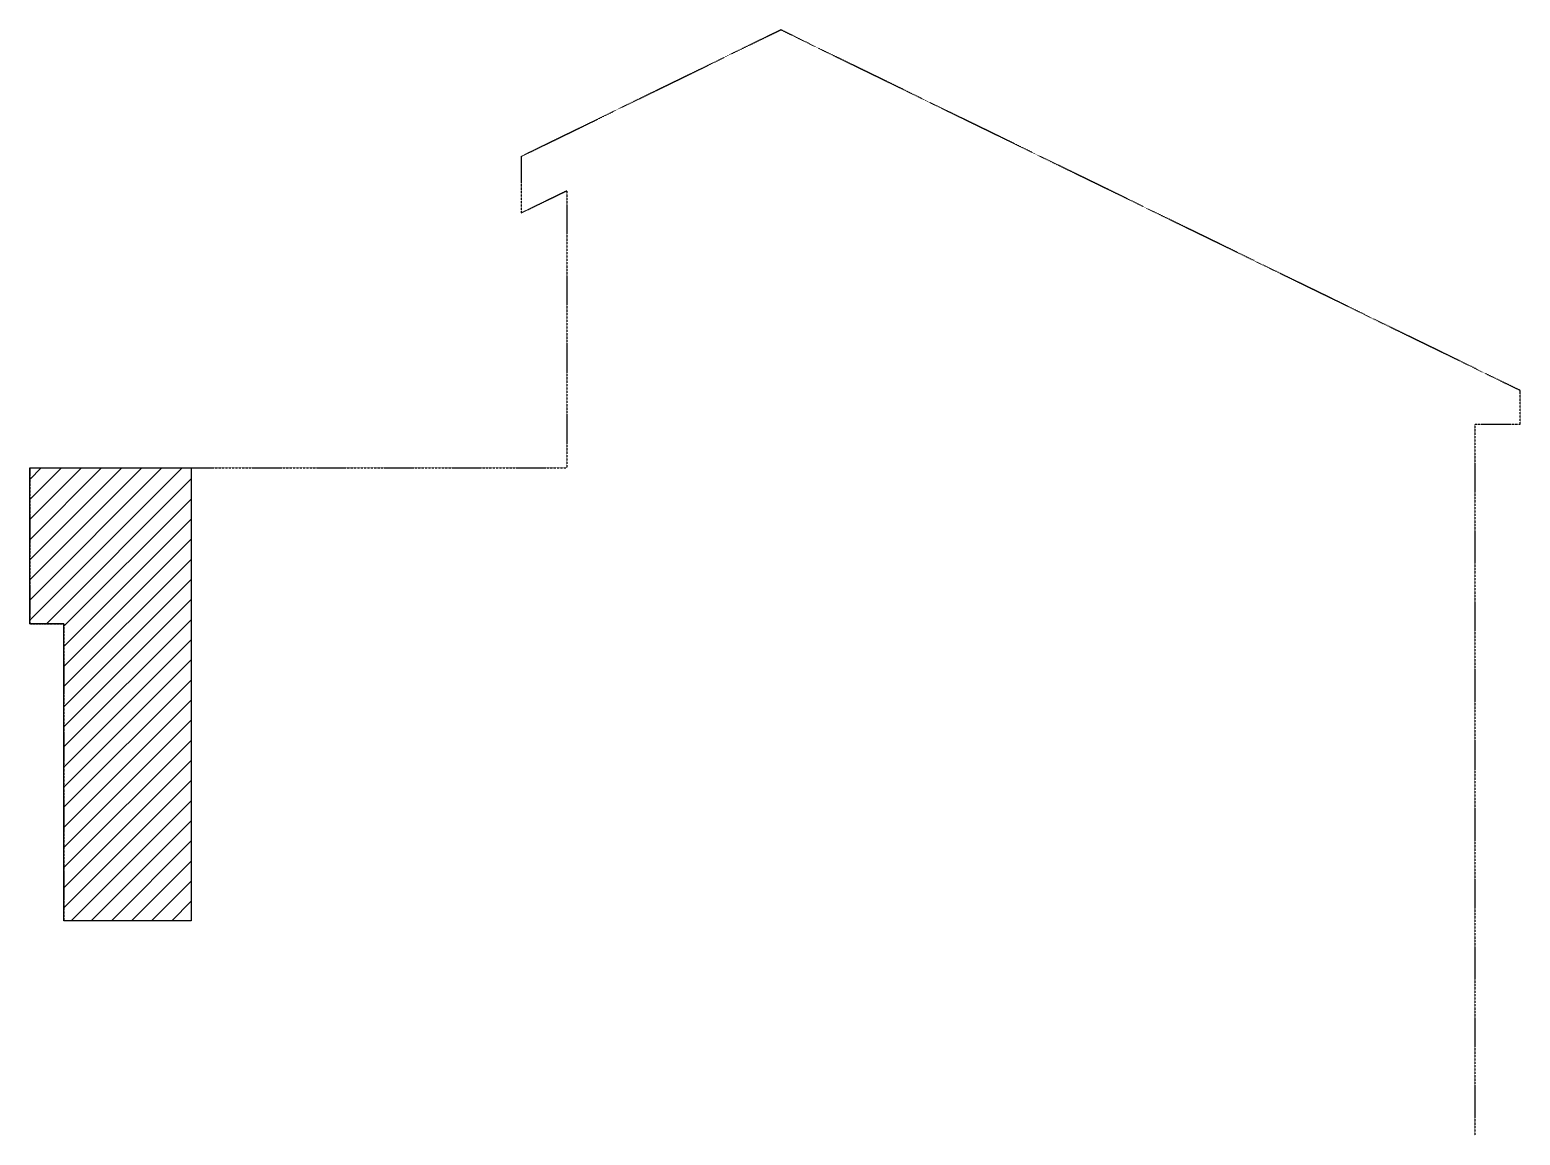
# Model space of a CAD drawing. Header units: inches. Extents: x 236 to 1546, y 137 to 4120.
# Drawn here: x 236 to 1546, y 137 to 1108 of the extents above; entities outside this region: 1.
import ezdxf

# ---------------------------------------------------------------- set-up
doc = ezdxf.new("R2010")
doc.units = ezdxf.units.IN
doc.header["$MEASUREMENT"] = 0
for name, pattern in [('BORDER2', [0.875, 0.25, -0.125, 0.25, -0.125, 0, -0.125]), ('DASHED2', [0.375, 0.25, -0.125]), ('HIDDEN2', [0.1875, 0.125, -0.0625])]:
    doc.linetypes.add(name, pattern=pattern)
for name, color, linetype in [('A-Anno-Dim 100', 9, 'Continuous'), ('A-Anno-Dim 25', 9, 'Continuous'), ('A-Anno-Dim 50', 9, 'Continuous'), ('A-Anno-Symbol 100', 2, 'Continuous'), ('A-Anno-Symbol 25', 2, 'Continuous'), ('A-Anno-Symbol 50', 2, 'Continuous'), ('A-Anno-Text 100', 2, 'Continuous'), ('A-Anno-Text 25', 2, 'Continuous'), ('A-Anno-Text 50', 2, 'Continuous'), ('A-Building Line', 240, 'BORDER2'), ('A-CENTER', 12, 'BORDER2'), ('A-Concrete', 4, 'Continuous'), ('A-Dashed', 9, 'DASHED2'), ('A-Demo', 2, 'Continuous'), ('A-Demolition-hatch', 50, 'Continuous'), ('A-Door', 9, 'Continuous'), ('A-Elec', 2, 'Continuous'), ('A-Elec Dashed', 12, 'Continuous'), ('A-Flor-Strs', 8, 'Continuous'), ('A-Ground', 4, 'Continuous'), ('A-Hatch Conc.', 141, 'Continuous'), ('A-Hatch Elevation', 30, 'Continuous'), ('A-Hatch Shadow', 253, 'Continuous'), ('A-Hatch Wall', 240, 'Continuous'), ('A-Hatch Window', 96, 'Continuous'), ('A-HATCH-01', 30, 'Continuous'), ('A-HATCH-02', 140, 'Continuous'), ('A-HATCH-03', 72, 'Continuous'), ('A-HATCH-04', 201, 'Continuous'), ('A-HATCH-05', 40, 'Continuous'), ('A-HATCH-06', 61, 'Continuous'), ('A-hatch-floor', 253, 'Continuous'), ('A-Kkt', 2, 'DASHED2'), ('A-Light Fixture', 2, 'Continuous'), ('A-Ovhd', 9, 'HIDDEN2'), ('A-pfix', 12, 'Continuous'), ('A-Pool', 131, 'Continuous'), ('A-Property Line', 162, 'BORDER2'), ('A-View 1', 3, 'Continuous'), ('A-View 2', 2, 'Continuous'), ('A-view 3', 9, 'Continuous'), ('A-View 4', 8, 'Continuous'), ('A-View 5', 12, 'Continuous'), ('A-Wall', 3, 'Continuous'), ('A-Wall Hatch', 252, 'Continuous'), ('A-Wall_Head', 8, 'DASHED2'), ('A-Window', 12, 'Continuous'), ('A-Window sill', 9, 'Continuous')]:
    doc.layers.add(name, color=color, linetype=linetype)
doc.layers.add('A-Area', color=11, linetype='Continuous', plot=False)
doc.layers.add('A-unplot', color=3, linetype='Continuous', plot=False)

# ---------------------------------------------------------------- blocks, each defined once
blk = doc.blocks.new('layers')
at = {"layer": 'A-HATCH-01'}
blk.add_hatch(color=256, dxfattribs=at).paths.add_polyline_path([(-17, -137), (-17, -129), (-8, -129), (-8, -137)])
at = {"layer": 'A-HATCH-02'}
blk.add_hatch(color=256, dxfattribs=at).paths.add_polyline_path([(-6, -126), (-6, -118), (3, -118), (3, -126)])
at = {"layer": 'A-HATCH-03'}
blk.add_hatch(color=256, dxfattribs=at).paths.add_polyline_path([(-17, -126), (-17, -118), (-8, -118), (-8, -126)])
at = {"layer": 'A-HATCH-04'}
blk.add_hatch(color=256, dxfattribs=at).paths.add_polyline_path([(-6, -104), (-6, -96), (3, -96), (3, -104)])
at = {"layer": 'A-HATCH-05'}
blk.add_hatch(color=256, dxfattribs=at).paths.add_polyline_path([(-17, -115), (-17, -107), (-8, -107), (-8, -115)])
at = {"layer": 'A-HATCH-06'}
blk.add_hatch(color=256, dxfattribs=at).paths.add_polyline_path([(-17, -104), (-17, -96), (-8, -96), (-8, -104)])
at = {"layer": 'A-hatch-floor'}
blk.add_hatch(color=256, dxfattribs=at).paths.add_polyline_path([(-6, -115), (-6, -107), (3, -107), (3, -115)])
at = {"layer": 'A-Pool'}
blk.add_hatch(color=256, dxfattribs=at).paths.add_polyline_path([(-6, -137), (-6, -129), (3, -129), (3, -137)])
blk.add_lwpolyline([(-19, 56), (5, 56)])
for points in [[(-17, -104), (-17, -96), (-8, -96), (-8, -104)], [(-17, -115), (-17, -107), (-8, -107), (-8, -115)], [(-17, -126), (-17, -118), (-8, -118), (-8, -126)], [(-17, -137), (-17, -129), (-8, -129), (-8, -137)], [(-6, -104), (-6, -96), (3, -96), (3, -104)], [(-6, -115), (-6, -107), (3, -107), (3, -115)], [(-6, -126), (-6, -118), (3, -118), (3, -126)], [(-6, -137), (-6, -129), (3, -129), (3, -137)]]:
    blk.add_lwpolyline(points, close=True)
at = {"layer": 'A-Anno-Dim 100'}
blk.add_lwpolyline([(-19, 38), (5, 38)], dxfattribs=at)
at = {"layer": 'A-Anno-Dim 25'}
blk.add_line((-19, 59), (5, 59), dxfattribs=at)
at = {"layer": 'A-Anno-Dim 50'}
blk.add_lwpolyline([(-19, 35), (5, 35)], dxfattribs=at)
at = {"layer": 'A-Anno-Symbol 100'}
blk.add_lwpolyline([(-19, -10), (5, -10)], dxfattribs=at)
at = {"layer": 'A-Anno-Symbol 25'}
blk.add_lwpolyline([(-19, -13), (5, -13)], dxfattribs=at)
at = {"layer": 'A-Anno-Symbol 50'}
blk.add_lwpolyline([(-19, -16), (5, -16)], dxfattribs=at)
at = {"layer": 'A-Anno-Text 100'}
blk.add_lwpolyline([(-19, -19), (5, -19)], dxfattribs=at)
at = {"layer": 'A-Anno-Text 25'}
blk.add_line((-19, 62), (5, 62), dxfattribs=at)
at = {"layer": 'A-Anno-Text 50'}
blk.add_line((-19, 65), (5, 65), dxfattribs=at)
at = {"layer": 'A-Area'}
blk.add_line((-19, 68), (5, 68), dxfattribs=at)
at = {"layer": 'A-Building Line'}
blk.add_lwpolyline([(-19, 53), (5, 53)], dxfattribs=at)
at = {"layer": 'A-CENTER', "ltscale": 0.5}
blk.add_line((-19, -61), (5, -61), dxfattribs=at)
at = {"layer": 'A-Concrete'}
blk.add_lwpolyline([(-19, 50), (5, 50)], dxfattribs=at)
at = {"layer": 'A-Dashed'}
blk.add_lwpolyline([(-19, 47), (5, 47)], dxfattribs=at)
at = {"layer": 'A-Demo'}
blk.add_lwpolyline([(-19, 44), (5, 44)], dxfattribs=at)
at = {"layer": 'A-Demolition-hatch'}
blk.add_lwpolyline([(-19, 41), (5, 41)], dxfattribs=at)
at = {"layer": 'A-Door'}
blk.add_lwpolyline([(-19, 32), (5, 32)], dxfattribs=at)
at = {"layer": 'A-Elec'}
blk.add_lwpolyline([(-19, 29), (5, 29)], dxfattribs=at)
at = {"layer": 'A-Elec Dashed'}
blk.add_lwpolyline([(-19, 26), (5, 26)], dxfattribs=at)
at = {"layer": 'A-Flor-Strs'}
blk.add_line((-19, 71), (5, 71), dxfattribs=at)
at = {"layer": 'A-Ground'}
blk.add_line((-19, -55), (5, -55), dxfattribs=at)
at = {"layer": 'A-Hatch Conc.'}
blk.add_lwpolyline([(-19, 20), (5, 20)], dxfattribs=at)
at = {"layer": 'A-Hatch Elevation'}
blk.add_lwpolyline([(-19, 17), (5, 17)], dxfattribs=at)
at = {"layer": 'A-Hatch Shadow'}
blk.add_lwpolyline([(-19, 14), (5, 14)], dxfattribs=at)
at = {"layer": 'A-Hatch Wall'}
blk.add_lwpolyline([(-19, 11), (5, 11)], dxfattribs=at)
at = {"layer": 'A-Hatch Window'}
blk.add_lwpolyline([(-19, 8), (5, 8)], dxfattribs=at)
at = {"layer": 'A-HATCH-01'}
blk.add_line((5, -89), (-19, -89), dxfattribs=at)
at = {"layer": 'A-HATCH-02'}
blk.add_line((5, -86), (-19, -86), dxfattribs=at)
at = {"layer": 'A-HATCH-03'}
blk.add_line((5, -83), (-19, -83), dxfattribs=at)
at = {"layer": 'A-HATCH-04'}
blk.add_line((5, -74), (-19, -74), dxfattribs=at)
at = {"layer": 'A-HATCH-05'}
blk.add_line((5, -77), (-19, -77), dxfattribs=at)
at = {"layer": 'A-HATCH-06'}
blk.add_line((5, -71), (-19, -71), dxfattribs=at)
at = {"layer": 'A-hatch-floor'}
blk.add_line((5, -80), (-19, -80), dxfattribs=at)
at = {"layer": 'A-Kkt'}
blk.add_lwpolyline([(-19, 5), (5, 5)], dxfattribs=at)
at = {"layer": 'A-Light Fixture'}
blk.add_lwpolyline([(-19, 2), (5, 2)], dxfattribs=at)
at = {"layer": 'A-Ovhd'}
blk.add_lwpolyline([(-19, -1), (5, -1)], dxfattribs=at)
at = {"layer": 'A-pfix'}
blk.add_line((-19, -58), (5, -58), dxfattribs=at)
at = {"layer": 'A-Pool'}
blk.add_line((5, -92), (-19, -92), dxfattribs=at)
blk.add_lwpolyline([(-19, -4), (5, -4)], dxfattribs=at)
at = {"layer": 'A-Property Line'}
blk.add_lwpolyline([(-19, -7), (5, -7)], dxfattribs=at)
at = {"layer": 'A-unplot'}
blk.add_lwpolyline([(-19, -22), (5, -22)], dxfattribs=at)
at = {"layer": 'A-View 1'}
blk.add_lwpolyline([(-19, -25), (5, -25)], dxfattribs=at)
at = {"layer": 'A-View 2'}
blk.add_lwpolyline([(-19, -28), (5, -28)], dxfattribs=at)
at = {"layer": 'A-view 3'}
blk.add_lwpolyline([(-19, -31), (5, -31)], dxfattribs=at)
at = {"layer": 'A-View 4'}
blk.add_lwpolyline([(-19, -34), (5, -34)], dxfattribs=at)
at = {"layer": 'A-View 5'}
blk.add_lwpolyline([(-19, -37), (5, -37)], dxfattribs=at)
at = {"layer": 'A-Wall'}
blk.add_lwpolyline([(-19, -40), (5, -40)], dxfattribs=at)
at = {"layer": 'A-Wall Hatch'}
blk.add_lwpolyline([(-19, -43), (5, -43)], dxfattribs=at)
at = {"layer": 'A-Wall_Head'}
blk.add_lwpolyline([(-19, -46), (5, -46)], dxfattribs=at)
at = {"layer": 'A-Window'}
blk.add_lwpolyline([(-19, -49), (5, -49)], dxfattribs=at)
at = {"layer": 'A-Window sill'}
blk.add_lwpolyline([(-19, -52), (5, -52)], dxfattribs=at)

msp = doc.modelspace()

# ---------------------------------------------------------------- hatches: boundary and pattern name
at = {"layer": 'A-Demolition-hatch'}
h = msp.add_hatch(dxfattribs=at)
h.set_pattern_fill('ANSI31', color=256, scale=100)
h.paths.add_polyline_path([(377.6, 723.2), (235.8, 723.2), (235.8, 586.2), (265.8, 586.2), (265.8, 325.2), (377.6, 325.2)])

# ---------------------------------------------------------------- linework, layer by layer
at = {"layer": 'A-Building Line', "color": 7}
for points in [[(667.8, 997), (895.8, 1108.2)], [(1545.8, 791.2), (895.8, 1108.2)], [(667.8, 997), (667.8, 947.3)], [(667.8, 947.3), (707.8, 966.8)], [(707.8, 966.8), (707.8, 723.2)], [(1545.8, 761.2), (1545.8, 791.2)], [(1505.8, 761.2), (1505.8, 136.7)], [(1545.8, 761.2), (1505.8, 761.2)], [(235.8, 723.2), (235.8, 586.2)], [(235.8, 723.2), (707.8, 723.2)], [(265.8, 586.2), (265.8, 325.2)]]:
    msp.add_lwpolyline(points, dxfattribs=at)
at = {"layer": 'A-Dashed'}
msp.add_lwpolyline([(235.8, 586.2), (265.8, 586.2)], dxfattribs=at)
at = {"layer": 'A-Demo'}
msp.add_lwpolyline([(265.8, 586.2), (235.8, 586.2), (235.8, 723.2), (377.6, 723.2), (377.6, 325.2), (265.8, 325.2)], close=True, dxfattribs=at)

# ---------------------------------------------------------------- block references
at = {"layer": 'A-Dashed', "xscale": 0.03937007874015747, "yscale": 0.03937007874015747, "zscale": 0.03937007874015747}
msp.add_blockref('layers', (468.7, 4116.9), dxfattribs=at)

doc.saveas('drawing.dxf')
